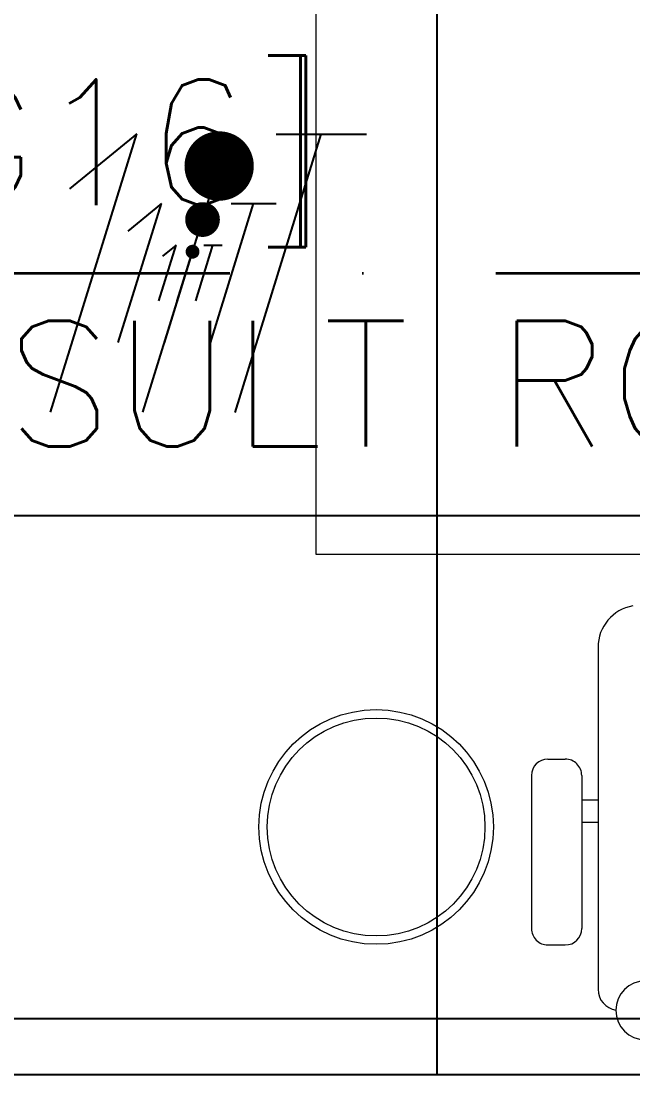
# Model space of a CAD drawing. Header units: inches. Extents: x -12418 to 57169, y -29325 to 19878.
# Drawn here: x 15703 to 16434, y -10267 to -9010 of the extents above; entities that cross this region are included whole.
import ezdxf

# ---------------------------------------------------------------- set-up
doc = ezdxf.new("R2010")
doc.units = ezdxf.units.IN
doc.header["$LTSCALE"] = 25
doc.header["$MEASUREMENT"] = 0
doc.linetypes.add('DASHDOT', pattern=[25.4, 12.7, -6.35, 0, -6.35])
doc.layers.get('0').update_dxf_attribs({"color": 8})
for name, color, linetype, lineweight in [('00-Ground Floor$0$72_EGR_BASE_TEXT', 252, 'Continuous', 5), ('00-Ground Floor$0$LOADING', 253, 'Continuous', 5), ('00-Ground Floor$0$Walls', 251, 'Continuous', 5), ('E-LITE-CLNG-CNDT', 6, 'DASHDOT', 35), ('E-POWR-WIRE', 6, 'Continuous', 25), ('E-POWR-WIRE @ 100', 6, 'Continuous', 25), ('E-POWR-WIRE @ 20', 6, 'Continuous', 25), ('E-POWR-WIRE @ 50', 6, 'Continuous', 25)]:
    doc.layers.add(name, color=color, linetype=linetype, lineweight=lineweight)
doc.layers.add('00-Ground Floor$0$False Ceiling', color=251, linetype='Continuous')
doc.styles.add('00-Ground Floor$0$SIMPLEX', font='SIMPLEX.shx', dxfattribs={"height": 150})

# ---------------------------------------------------------------- blocks, each defined once
blk = doc.blocks.new('00-Ground Floor$0$WM00001-P')
at = {"layer": '00-Ground Floor$0$LOADING'}
for radius in [0.14, 0.13]:
    blk.add_circle((0, 0), radius, dxfattribs=at)
blk = doc.blocks.new('00-Ground Floor$0$GF21018-P')
at = {"color": 0}
for p, q in [((-0.2207, 0.4756), (-0.2207, 0.0675)), ((-0.2806, 0.3422), (-0.2598, 0.3422)), ((-0.3002, 0.3226), (-0.3002, 0.14)), ((-0.2402, 0.3226), (-0.2402, 0.14)), ((-0.2402, 0.2937), (-0.2207, 0.2937)), ((-0.2402, 0.2671), (-0.2207, 0.2671)), ((-0.2806, 0.1204), (-0.2598, 0.1204))]:
    blk.add_line(p, q, dxfattribs=at)
for centre, radius, start, end in [((-0.1707, 0.4756), 0.05, 99.6329, 180), ((-0.2806, 0.3226), 0.0196, 90, 180), ((-0.2598, 0.3226), 0.0196, 360, 90), ((-0.2806, 0.14), 0.0196, 180, 270), ((-0.2598, 0.14), 0.0196, 270, 360), ((-0.1643, 0.0425), 0.0351, 90, 270), ((-0.1957, 0.0675), 0.025, 180, 261.4721)]:
    blk.add_arc(centre, radius, start, end, dxfattribs=at)
blk = doc.blocks.new('00-Ground Floor$0$A$Ce9e1c4c3')
at = {"layer": '00-Ground Floor$0$False Ceiling', "color": 254, "linetype": 'Continuous'}
for p, q in [((-83800, -10267.4), (-83800, -7267.4)), ((-85802.1, -9600), (-82302.3, -9600)), ((-85802.1, -10200), (-82302.3, -10200))]:
    blk.add_line(p, q, dxfattribs=at)
at = {"layer": '00-Ground Floor$0$False Ceiling', "color": 254}
blk.add_line((-82302.3, -10267.4, 0), (-85802.1, -10267.4, 0), dxfattribs=at)
blk = doc.blocks.new('00-Ground Floor')
at = {"layer": '00-Ground Floor$0$LOADING', "elevation": 0}
blk.add_lwpolyline([(17555.3, -9646.1), (17555.3, -8896.1), (16055.3, -8896.1), (16055.3, -9646.1)], close=True, dxfattribs=at)
at = {"layer": '00-Ground Floor$0$Walls'}
blk.add_line((14197.9, -10267.4, 0), (17697.7, -10267.4, 0), dxfattribs=at)
at = {"layer": '00-Ground Floor$0$False Ceiling', "color": 254}
blk.add_blockref('00-Ground Floor$0$A$Ce9e1c4c3', (100000, 0), dxfattribs=at)
at = {"layer": '00-Ground Floor$0$LOADING', "extrusion": (-2.24021e-05, -7.77426e-06, 1), "xscale": 1000, "yscale": 1000, "zscale": 1000, "rotation": 359.9985892349692}
blk.add_blockref('00-Ground Floor$0$GF21018-P', (16612.9, -10232.8, -0.3), dxfattribs=at)
at = {"layer": '00-Ground Floor$0$LOADING', "extrusion": (2.24019e-05, 2.25232e-18, -1), "xscale": -1000, "yscale": 1000, "zscale": 1000}
blk.add_blockref('00-Ground Floor$0$WM00001-P', (-16127.2, -9971.6, 0.4), dxfattribs=at)
at = {"layer": '00-Ground Floor$0$72_EGR_BASE_TEXT', "char_height": 150, "attachment_point": 2, "style": '00-Ground Floor$0$SIMPLEX'}
for s, insert in [('[OPDG16]', (15577.3, -9079.8, 0)), ('GENERAL CONSULT ROOM (2)', (15767.9, -9367.6))]:
    blk.add_mtext(s, dxfattribs=dict(at, insert=insert))
blk = doc.blocks.new('*U76')
for p, q in [((-1.617, -1.658), (-0.587, 1.663)), ((-0.587, 1.663), (-1.389, 1.004)), ((-0.515, -1.66), (0.515, 1.66)), ((0.587, -1.663), (1.617, 1.658)), ((1.078, 1.659), (2.157, 1.657))]:
    blk.add_line(p, q)
at = {"const_width": 0.414}
blk.add_lwpolyline([(0.19, 1.278, 1), (0.604, 1.277, 1)], format="xyb", close=True, dxfattribs=at)
blk = doc.blocks.new('*U767')
at = {"layer": 'E-POWR-WIRE @ 100', "xscale": 100, "yscale": 100, "zscale": 100}
blk.add_blockref('*U76', (15900, -9310.8), dxfattribs=at)
at = {"layer": 'E-POWR-WIRE @ 20', "xscale": 20, "yscale": 20, "zscale": 20}
blk.add_blockref('*U76', (15900, -9310.8), dxfattribs=at)
at = {"layer": 'E-POWR-WIRE @ 50', "xscale": 50, "yscale": 50, "zscale": 50}
blk.add_blockref('*U76', (15900, -9310.8), dxfattribs=at)

msp = doc.modelspace()

# ---------------------------------------------------------------- linework, layer by layer
at = {"layer": 'E-LITE-CLNG-CNDT'}
msp.add_lwpolyline([(15000, -9310.8), (16800, -9310.8)], dxfattribs=at)

# ---------------------------------------------------------------- block references
msp.add_blockref('00-Ground Floor', (0, 0), dxfattribs=at)
at = {"layer": 'E-POWR-WIRE'}
msp.add_blockref('*U767', (0, 0), dxfattribs=at)

doc.saveas('drawing.dxf')
